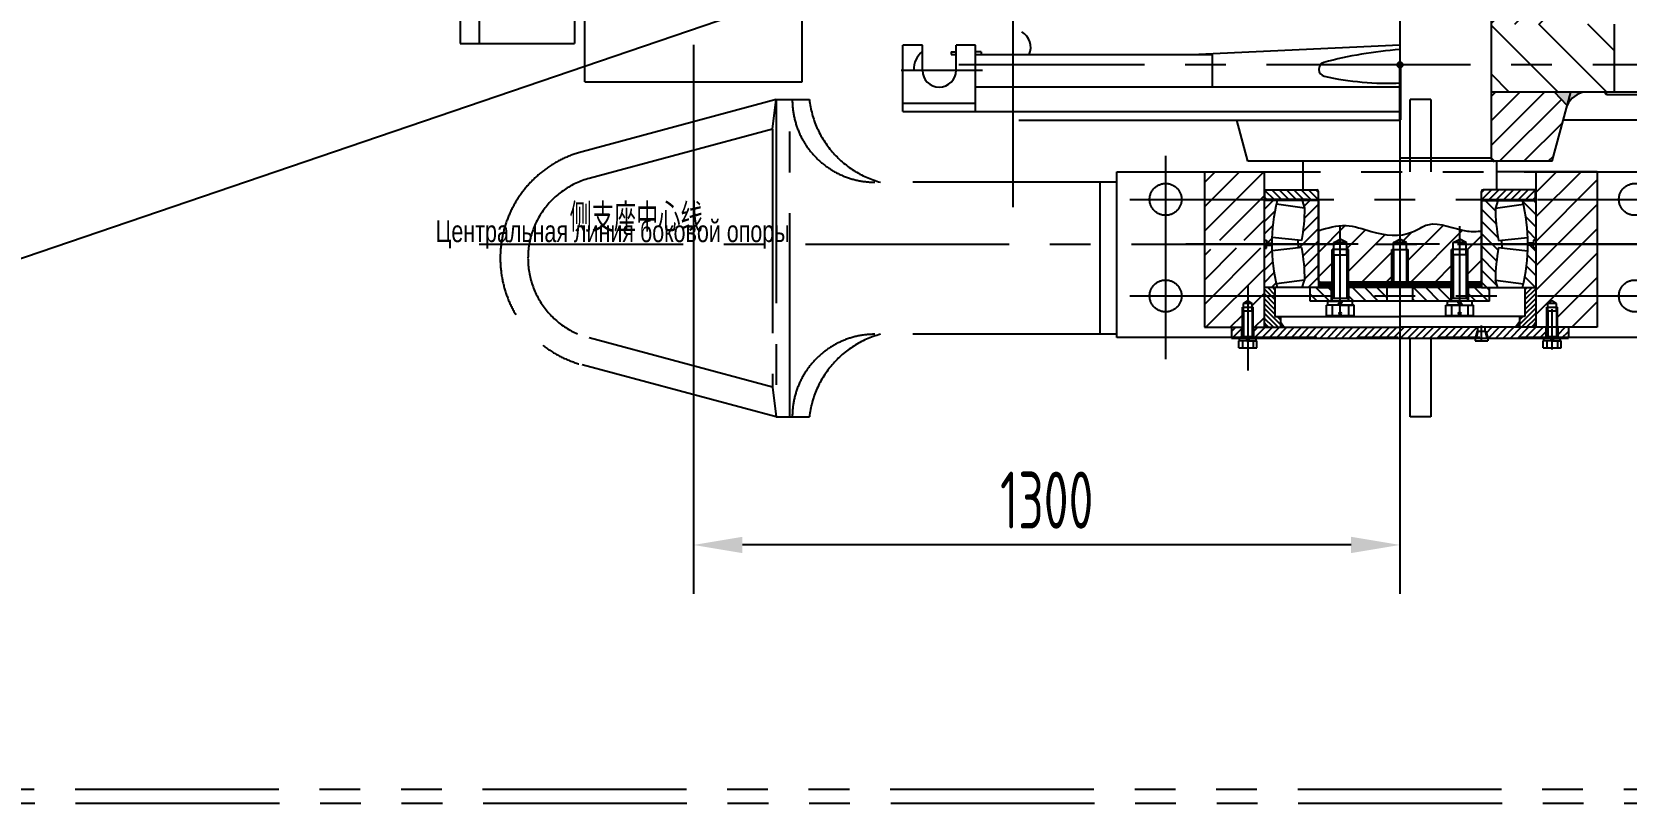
# Model space of a CAD drawing. Header units: millimetres. Extents: x 0 to 12600, y -343 to 8910.
# Drawn here: x 3796 to 6729, y 1566 to 2986 of the extents above; entities that cross this region are included whole.
import ezdxf

# ---------------------------------------------------------------- set-up
doc = ezdxf.new("R2010")
doc.units = ezdxf.units.MM
doc.header["$LTSCALE"] = 300
doc.linetypes.add('G', pattern=[2, 1.25, -0.25, 0.25, -0.25])
doc.linetypes.add('K', pattern=[2.5, 1.25, -0.25, 0.25, -0.25, 0.25, -0.25])
for name, color, linetype in [('01', 7, 'Continuous'), ('02', 1, 'Continuous'), ('05', 142, 'G'), ('07', 6, 'K'), ('08', 1, 'Continuous'), ('11', 3, 'Continuous')]:
    doc.layers.add(name, color=color, linetype=linetype)
doc.styles.get("Standard").update_dxf_attribs({"font": 'isocp', "width": 0.707, "bigfont": 'intecad.shx'})
doc.dimstyles.new('INTE', dxfattribs={"dimscale": 30, "dimtxt": 3.5, "dimasz": 3, "dimexe": 3, "dimexo": 0, "dimgap": 1, "dimtad": 1, "dimdec": 1, "dimdsep": 46, "dimtxsty": 'Standard', "dimcen": 0, "dimclrd": 1, "dimclre": 1, "dimclrt": 3, "dimaunit": 1, "dimadec": 0, "dimazin": 0, "dimtfac": 1, "dimtdec": 1, "dimtmove": 0, "dimatfit": 0, "dimfxl": 1, "dimarcsym": 0})

# ---------------------------------------------------------------- blocks, each defined once
blk = doc.blocks.new('rtret')
at = {"layer": '05', "color": 142, "linetype": 'G'}
for p, q in [((7301.504174130939, 891.411307042199), (7301.504174130939, -2469.524976196606)), ((5607.304174130939, -2182.909463270249), (8002.759060289442, -2182.909463270249))]:
    blk.add_line(p, q, dxfattribs=at)
at = {"layer": '07', "color": 6, "linetype": 'K'}
for p, q in [((6153.853404680114, -1916.709463270248), (5796.254597405739, -2012.642215945987)), ((6146.853404680114, -1971.390659631359), (6153.853404680114, -1916.709463270248)), ((6153.853404680114, -1916.709463270248), (6153.853404680114, -2500.709463270248)), ((6153.853404680114, -1916.709463270248), (6178.87718267641, -1916.709463270248)), ((6178.87718267641, -2500.709463270248), (6178.87718267641, -1916.709463270248)), ((6178.87718267641, -1916.709463270248), (6194.87718267641, -1916.709463270248)), ((6178.87718267641, -1916.709463270248), (6214.642635669399, -1916.709463270248)), ((6194.87718267641, -1916.709463270248), (6194.87718267641, -1916.709463270248)), ((7320.304174130939, -2049.55946327025), (7320.304174130939, -1916.709463270248)), ((7358.304174130939, -1916.709463270248), (7320.304174130939, -1916.709463270248)), ((7358.304174130939, -1916.709463270248), (7358.304174130939, -2049.55946327025)), ((6146.853404680114, -1971.390659631361), (5809.469076080582, -2061.900489904299)), ((6146.853404680114, -1971.390659631361), (6146.853404680114, -2446.028266909138)), ((6870.204174130939, -2020.120244940643), (6870.204174130939, -2394.535600211437)), ((6780.304174130938, -2049.55946327025), (7898.304174130939, -2049.55946327025)), ((6780.304174130939, -2354.709463270248), (6780.304174130938, -2049.55946327025)), ((6780.304174130939, -2068.709463270248), (6335.217699433124, -2068.709463270248)), ((6748.87923789466, -2068.709463270248), (6748.87923789466, -2348.709463270248)), ((6804.597244293458, -2100.35946327025), (7797.304174130939, -2100.35946327025)), ((6804.597244293458, -2278.159463270251), (7797.304174130939, -2278.159463270251)), ((6146.853404680114, -2446.028266909138), (5809.469076080582, -2355.518436636197)), ((6780.304174130939, -2348.709463270248), (6335.217699433124, -2348.709463270248)), ((7898.304174130939, -2354.709463270248), (6780.304174130939, -2354.709463270248)), ((7320.304174130939, -2500.709463270248), (7320.304174130939, -2354.709463270248)), ((7358.304174130939, -2354.709463270248), (7358.304174130939, -2500.709463270248)), ((6153.853404680114, -2500.709463270248), (5796.254597405739, -2404.776710594509)), ((6146.853404680114, -2446.028266909138), (6153.853404680114, -2500.709463270248)), ((6153.853404680114, -2500.709463270248), (6178.87718267641, -2500.709463270248)), ((6178.87718267641, -2500.709463270248), (6214.642635669399, -2500.709463270248)), ((7358.304174130939, -2500.709463270248), (7320.304174130939, -2500.709463270248)), ((11238.29515437998, -3186.700144017228), (4609.304174130943, -3186.700144017226)), ((3364.304174130939, -3211.70946327025), (12267.29515437997, -3211.709463270248))]:
    blk.add_line(p, q, dxfattribs=at)
for centre in [(6870.204174130939, -2100.35946327025), (7733.804174130939, -2100.35946327025), (6870.204174130939, -2278.159463270251), (7733.804174130939, -2278.159463270251)]:
    blk.add_circle(centre, 29.37, dxfattribs=at)
for centre, radius, start, end in [((6335.217699433124, -1916.709463270248), 152, 180, 270), ((6392.386563759221, -1896.08567882902), 178.9364257424329, 186.6184837099011, 254.735628591261), ((5848.853404680114, -2208.709463270248), 203, 105.0171065019746, 254.9828934980254), ((5848.853404680114, -2208.709463270248), 152, 105.0171065019746, 254.9828934980254), ((6335.217699433124, -2500.709463270248), 152, 90, 180), ((6392.386563759221, -2521.333247711476), 178.9364257424329, 105.264371408739, 173.3815162900989)]:
    blk.add_arc(centre, radius, start, end, dxfattribs=at)
at = {"layer": '11', "color": 3, "linetype": 'Continuous', "insert": (5773.346358031886, -2107.512748274134), "char_height": 52.5, "width": 319.765, "attachment_point": 1}
blk.add_mtext('侧支座中心线', dxfattribs=at)
blk = doc.blocks.new('e')
at = {"layer": '02', "linetype": 'Continuous'}
h = blk.add_hatch(dxfattribs=at)
h.set_pattern_fill('LINE', color=1, scale=5, angle=45, style=0)
h.set_pattern_definition([(45, (-10498.82352450566, 8951.033147149108), (-11.22532015133644, 11.22532015133644), [])])
h.paths.add_polyline_path([(-1.776467153978956, 235.3621935175688), (-1.776467153977137, 243.2172137675298), (-1.776467153977137, 245.5228163270149), (-7.327186176844407, 245.5228163270149), (-7.327186176844407, 250), (-80, 250), (-80, 225.6397510714396, -0.05923664184677865)])
h.paths.add_polyline_path([(80, 225.6397510714396), (80, 250), (7.327186176844407, 250), (7.327186176844407, 245.5228163270149), (1.776467153977137, 245.5228163270149), (1.776467153977137, 243.2172137675298), (1.776467153978956, 235.3621935175706, -0.05923664184677876)])
h.paths.add_polyline_path([(80, 150), (80, 179.9946427508912), (66.4130180791417, 175.6924823567006, -0.04522905929132374), (6.407244724619886, 181.3682807919231), (7.092103404456793, 187.5202371445339), (-1.818989403545856e-12, 187.5202371445339), (-1.818989403545856e-12, 150)])
h.paths.add_polyline_path([(-66.4130180791417, 175.6924823567006), (-80, 179.994642750893), (-80, 150), (0, 150), (0, 187.5202371445339), (-7.092103404454974, 187.5202371445339), (-6.407244724619886, 181.3682807919231, -0.04522905929132374)])
at = {"layer": '01'}
for p, q in [((-80, 150), (-80, 250)), ((-80, 250), (80, 250)), ((-6.407244724619886, 181.3682807919231), (-12.39295772323021, 235.1368117179791)), ((-7.327186176844407, 250), (-7.327186176844407, 245.5228163270149)), ((-7.327186176844407, 245.5228163270149), (-1.776467153977137, 245.5228163270149)), ((-1.776467153977137, 245.5228163270149), (-1.776467153977137, 243.2172137675298)), ((-1.776467153977137, 243.2172137675298), (-1.776467153978956, 235.3621935175706)), ((7.327186176844407, 245.5228163270149), (1.776467153977137, 245.5228163270149)), ((1.776467153977137, 245.5228163270149), (1.776467153977137, 243.2172137675298)), ((1.776467153977137, 243.2172137675298), (1.776467153978956, 235.3621935175706)), ((6.407244724619886, 181.3682807919231), (12.39295772323021, 235.1368117179791)), ((7.327186176844407, 250), (7.327186176844407, 245.5228163270149)), ((80, 150), (80, 250)), ((-66.4130180791417, 175.6924823567006), (-73.34216289031065, 227.210903922427)), ((66.4130180791417, 175.6924823567006), (73.34216289031065, 227.210903922427)), ((-80, 179.9946427508912), (-66.41301807914351, 175.6924823567006)), ((0, 187.5202371445339), (-7.092103404456793, 187.5202371445339)), ((0, 187.5202371445339), (7.092103404456793, 187.5202371445339)), ((80, 179.9946427508912), (66.41301807914351, 175.6924823567006)), ((-80, 150), (80, 150))]:
    blk.add_line(p, q, dxfattribs=at)
for centre, start, end in [((0, -98.47213296654081), 90, 103.8650833661171), ((0, -98.47213296654081), 76.13491663388292, 90), ((-67.71847456581418, 509.5289829943795), 270.2240520902249, 280.5827293034015), ((67.71847456581418, 509.5289829943795), 259.4172706965985, 269.7759479097751)]:
    blk.add_arc(centre, 333.8390530999168, start, end, dxfattribs=at)
blk = doc.blocks.new('*U48')
at = {"layer": '01'}
for p, q in [((-22.75000000048455, 7.50000000001874), (-22.75000000048455, -3.503246160812043e-46)), ((1.377682148053616e-15, 7.500000000018737), (-22.75000000048455, 7.50000000001874)), ((-22.75000000048455, -3.503246160812043e-46), (0, 0)), ((0, 0), (-4.330127018769794, 7.500000000018738)), ((1.377682148053616e-15, 7.500000000018737), (4.330127018769794, -5.302701060043437e-16)), ((1.377682148053616e-15, 7.500000000018737), (22.75000000048455, 7.500000000018724)), ((22.75000000048455, -5.571958910010656e-15), (0, 0)), ((22.75000000048455, 7.500000000018724), (22.75000000048455, -5.571958910010656e-15))]:
    blk.add_line(p, q, dxfattribs=at)
at = {"layer": '05'}
blk.add_line((1.762823114833114e-15, 9.596679016244934), (0, -2.095679016226192), dxfattribs=at)
blk = doc.blocks.new('*U49')
at = {"layer": '01'}
for p, q in [((-15.10000000019493, 4.999999999924095), (-15.10000000019493, -3.503246160812043e-46)), ((9.184547653528396e-16, 4.999999999924094), (-15.10000000019493, 4.999999999924095)), ((-15.10000000019493, -3.503246160812043e-46), (0, 0)), ((0, 0), (-2.886751345795493, 4.999999999924094)), ((9.184547653528396e-16, 4.999999999924094), (2.886751345795493, -3.535134039966458e-16)), ((9.184547653528396e-16, 4.999999999924094), (15.10000000019493, 4.999999999924085)), ((15.10000000019493, -3.698311188591433e-15), (0, 0)), ((15.10000000019493, 4.999999999924085), (15.10000000019493, -3.698311188591433e-15))]:
    blk.add_line(p, q, dxfattribs=at)
at = {"layer": '05'}
blk.add_line((1.303595732132337e-15, 7.09667901615029), (0, -2.095679016226192), dxfattribs=at)
blk = doc.blocks.new('wereree')
at = {"layer": '07', "color": 6, "linetype": 'K'}
for p, q in [((8064.72008303363, 19513.39614560092), (8064.72008303363, 19262.37444236968)), ((8274.72008303363, 19538.46242820723), (8274.72008303363, 19262.37444236968)), ((8099.72008303363, 19342.02981626219), (8099.72008303363, 19262.71906847717)), ((8064.72008303363, 19262.37444236968), (8274.72008303363, 19262.37444236968))]:
    blk.add_line(p, q, dxfattribs=at)
blk = doc.blocks.new('*D185')
at = {"layer": '08', "color": 1, "lineweight": -2}
for p, q in [((5013.238156852144, 2856.073417688836), (5013.238156852144, 1951.109728506082)), ((6313.238156852144, 2337.049323845084), (6313.238156852144, 1951.109728506082)), ((6223.238156852144, 2041.109728506082), (5103.238156852144, 2041.109728506082))]:
    blk.add_line(p, q, dxfattribs=at)
at = {"layer": '08', "color": 1}
for points in [[(5103.238156852144, 2056.109728506082), (5103.238156852144, 2026.109728506082), (5013.238156852144, 2041.109728506082)], [(6223.238156852144, 2056.109728506082), (6223.238156852144, 2026.109728506082), (6313.238156852144, 2041.109728506082)]]:
    blk.add_solid(points, dxfattribs=at)
at = {"layer": 'Defpoints', "color": 0}
for p in [(5013.238156852144, 2856.073417688836), (6313.238156852144, 2337.049323845084), (5013.238156852144, 2041.109728506082)]:
    blk.add_point(p, dxfattribs=at)
at = {"layer": '08', "color": 3, "insert": (5663.238156852144, 2123.609728506082), "char_height": 105, "attachment_point": 5}
blk.add_mtext('1300', dxfattribs=at)

msp = doc.modelspace()

# ---------------------------------------------------------------- hatches: boundary and pattern name
at = {"layer": '01'}
h = msp.add_hatch(color=256, dxfattribs=at)
h.paths.add_polyline_path([(6620.812395196287, 2850.200903368077), (6627.401678887151, 2874.792444887869), (6597.720249138019, 2874.792444887869)])
edge = h.paths.add_edge_path()
edge.add_line((6654.110846805956, 2874.79244488787), (6627.401678887155, 2874.792444887869))
edge.add_line((6627.401678887155, 2874.792444887869), (6620.812395196287, 2850.200903368081))
edge.add_ellipse((6660.420622884241, 2831.408781057257), major_axis=(-30.9996416231365, 30.99964162313576), ratio=0.9999999999999717, start_angle=-36.72485086119832, end_angle=19.61800044221718, ccw=False)
at = {"layer": '01', "linetype": 'Continuous'}
msp.add_hatch(color=7, dxfattribs=at).paths.add_polyline_path([(6689.00232584833, 2874.792444887884), (6693.238156852188, 2874.792444887881), (6693.238156852184, 2869.792444887885)])
at = {"layer": '01'}
for points in [[(6063.238156852137, 2441.742444887877), (6063.238156852137, 2451.110034231089), (6069.309258227236, 2441.742444887877)], [(6100.347893036505, 2441.742444887899), (6093.23815685214, 2451.742444887899), (6093.23815685214, 2441.742444887899)], [(6526.128420667773, 2441.742444887877), (6533.238156852137, 2451.742444887877), (6533.238156852137, 2441.742444887877)], [(6563.238156852137, 2441.742444887874), (6563.238156852137, 2451.110034231086), (6557.167055477038, 2441.742444887874)]]:
    msp.add_hatch(color=256, dxfattribs=at).paths.add_polyline_path(points)
at = {"layer": '02', "linetype": 'Continuous'}
h = msp.add_hatch(dxfattribs=at)
h.set_pattern_fill('LINE', color=1, scale=10, angle=135, style=0)
h.set_pattern_definition([(45.00000000000069, (2501.801488544841, 7732.953189595379), (-22.45064030267315, 22.45064030267261), [])])
h.paths.add_polyline_path([(6626.171379044904, 3024.383986407665), (6593.238156852177, 3147.292444887876), (6481.488156852181, 3147.292444887868), (6481.488156852182, 2999.792444887864), (6603.079232986635, 2999.792444887869)])
h.paths.add_polyline_path([(6481.488156852184, 2874.792444887864), (6481.488156852182, 2753.292444887864), (6487.488156852186, 2747.292444887868), (6593.238156852186, 2747.292444887873), (6620.812395196283, 2850.200903368077), (6597.720249138015, 2874.792444887869)])
h = msp.add_hatch(dxfattribs=at)
h.set_pattern_fill('LINE', color=1, scale=20, angle=45, style=0)
h.set_pattern_definition([(315.0000000000007, (4568.404461971671, 11825.3435561227), (44.90128060534523, 44.9012806053463), [])])
h.paths.add_polyline_path([(6481.488156852182, 2999.792444887864), (6481.488156852184, 2874.792444887864), (6708.238156852184, 2874.79244488787), (6708.238156852182, 2999.79244488787)])
edge = h.paths.add_edge_path()
edge.add_line((6808.238156852184, 2874.792444887872), (6863.418584257502, 2874.792444887872))
edge.add_line((6863.418584257502, 2874.792444887872), (6898.522152781961, 2971.238706751108))
edge.add_ellipse((6910.738156852176, 2966.792444887873), major_axis=(-9.192388155424867, 9.192388155424645), ratio=0.9999999999999183, start_angle=-45.00000000001842, end_angle=24.999999999992724, ccw=False)
edge.add_line((6910.73815685218, 2979.792444887873), (6910.73815685218, 2999.792444887873))
edge.add_line((6910.738156852179, 2999.792444887873), (6908.238156852182, 2999.792444887873))
edge.add_line((6908.238156852182, 2999.792444887873), (6808.238156852182, 2999.792444887871))
edge.add_line((6808.238156852182, 2999.792444887872), (6808.238156852184, 2874.792444887872))
h = msp.add_hatch(dxfattribs=at)
h.set_pattern_fill('LINE', color=1, scale=10, angle=45, style=0)
h.set_pattern_definition([(225, (10124.67482515941, 7732.953189595424), (-22.45064030267288, 22.45064030267288), [])])
h.paths.add_polyline_path([(6603.238156852268, 2441.742444887877), (6603.238156852268, 2471.742444888871), (6603.238156852137, 2478.742444887877), (6601.238156852242, 2478.742444887877), (6601.238156852246, 2485.742444887877), (6593.238156852137, 2491.396695543426), (6585.238156852028, 2485.742444887877), (6585.238156852031, 2478.742444887877), (6583.238156852137, 2478.742444887877), (6583.238156852137, 2471.742444888871), (6583.238156852057, 2441.742444887877), (6563.238156852137, 2441.742444887877), (6563.238156852137, 2594.892444887875), (6650.238362532963, 2594.892444887875), (6650.238362532963, 2441.742444887877)])
h.paths.add_polyline_path([(6563.238156852137, 2594.892444887875), (6563.238156852137, 2728.042444887873), (6650.238362532967, 2728.042444887873), (6650.238362532967, 2594.892444887875)])
h.paths.add_polyline_path([(5969.538800173656, 2601.892444887879), (5969.538800173653, 2603.656196995897), (5953.238156852137, 2605.732048966031), (5953.238156852137, 2728.042444887877), (6063.238156852137, 2728.042444887877), (6063.238156852137, 2601.892444887879)])
h.paths.add_polyline_path([(5953.238156852137, 2441.742444887881), (5953.238156852137, 2584.052840809727), (5969.538800173656, 2586.128692779861), (5969.538800173656, 2587.892444887879), (6063.238156852137, 2587.892444887879), (6063.238156852137, 2441.742444887877), (6043.238156852268, 2441.742444887877), (6043.238156852268, 2471.742444888874), (6043.238156852137, 2478.742444887881), (6041.238156852246, 2478.742444887881), (6041.238156852242, 2485.742444887881), (6033.238156852137, 2491.39669554343), (6025.238156852031, 2485.742444887881), (6025.238156852031, 2478.742444887881), (6023.238156852137, 2478.742444887881), (6023.238156852137, 2471.742444888874), (6023.238156852057, 2441.742444887877)])
h.paths.add_polyline_path([(6650.238362532967, 2499.442444887874), (6650.238362532967, 2594.692444887874), (6676.238362532967, 2594.692444887874), (6676.238362532967, 2499.442444887874)])
h.paths.add_polyline_path([(6650.238362532967, 2441.742444887877), (6650.238362532967, 2499.442444887874), (6676.238362532967, 2499.442444887874), (6676.238362532967, 2441.742444887877)])
h.paths.add_polyline_path([(6650.238362532967, 2594.892444887875), (6650.238362532963, 2677.242444887874), (6676.238362532967, 2677.242444887874), (6676.238362532967, 2594.892444887875)])
h.paths.add_polyline_path([(6650.238362532967, 2677.242444887874), (6650.238362532963, 2728.042444887873), (6676.238362532967, 2728.042444887873), (6676.238362532967, 2677.242444887874)])
h = msp.add_hatch(dxfattribs=at)
h.set_pattern_fill('LINE', color=1, scale=3, angle=135, style=0)
h.set_pattern_definition([(135, (10124.67482515941, 7079.958722459367), (6.735192090801865, 6.735192090801863), [])])
h.paths.add_polyline_path([(6064.238156852137, 2676.892444887879), (6064.23815685214, 2694.892444887879), (6160.238156852137, 2694.892444887875), (6163.238156852137, 2691.892444887875), (6163.238156852137, 2674.892444887875), (6143.238156852133, 2674.892444887875), (6143.238156852137, 2676.892444887875)])
h = msp.add_hatch(dxfattribs=at)
h.set_pattern_fill('LINE', color=1, scale=3, angle=135, style=0)
h.set_pattern_definition([(45.00000000000173, (2501.801488544733, 7079.958722459254), (-6.735192090802067, 6.735192090801661), [])])
h.paths.add_polyline_path([(6562.238156852137, 2676.892444887882), (6562.238156852137, 2694.892444887882), (6466.238156852137, 2694.892444887882), (6463.238156852137, 2691.892444887879), (6463.238156852137, 2674.892444887882), (6483.238156852137, 2674.892444887882), (6483.238156852137, 2676.892444887882)])
at = {"layer": '02'}
h = msp.add_hatch(dxfattribs=at)
h.set_pattern_fill('LINE', color=256, scale=10, angle=45, style=0)
h.set_pattern_definition([(225, (10124.67482515941, 7079.958722459367), (-22.45064030267288, 22.45064030267288), [])])
h.paths.add_polyline_path([(6328.238156852457, 2524.892444887875), (6328.238156852457, 2584.892444907196), (6325.238156852395, 2584.892444907196), (6325.238156852395, 2594.892444887875), (6411.238156851875, 2594.892444887875), (6411.238156851875, 2584.892444907196), (6408.238156851802, 2584.892444907196), (6408.238156851813, 2574.892444907196), (6408.238156851817, 2524.892444887875)])
h.paths.add_polyline_path([(6218.238156852457, 2524.892444887875), (6218.238156852457, 2574.892444907193), (6218.238156852472, 2584.892444907196), (6215.238156852399, 2584.892444907196), (6215.238156852399, 2594.892444887875), (6301.238156851875, 2594.892444887875), (6301.238156851875, 2584.892444907196), (6298.238156851813, 2584.892444907196), (6298.238156851817, 2524.892444887875)])
h.paths.add_polyline_path([(6163.238156852137, 2594.892444887875), (6191.238156851875, 2594.892444887875), (6191.238156851879, 2584.892444907196), (6188.238156851802, 2584.892444907196), (6188.238156851813, 2574.892444907196), (6188.238156851813, 2524.892444887875), (6166.238156852137, 2524.892444887875), (6163.238156852137, 2527.892444887875)])
edge = h.paths.add_edge_path()
edge.add_spline(control_points=[(6163.238156852137, 2619.634037554431), (6180.249797508047, 2624.7600327293), (6213.018601045681, 2634.634020325073), (6260.995801441065, 2616.201394230931), (6295.937166186129, 2609.874861029959), (6313.238156852137, 2611.573034364454)], knot_values=[0, 0, 0, 0, 51.56243422644254, 99.32253515484928, 151.3703601573657, 151.3703601573657, 151.3703601573657, 151.3703601573657], degree=3, periodic=0)
edge.add_line((6313.238156852137, 2611.573034364454), (6313.238156852137, 2604.253497560199))
edge.add_line((6313.238156852137, 2604.253497560199), (6301.238156851875, 2597.892444907196))
edge.add_line((6301.238156851875, 2597.892444907196), (6301.238156851875, 2594.892444887875))
edge.add_line((6301.238156851875, 2594.892444887875), (6215.238156852395, 2594.892444887875))
edge.add_line((6215.238156852399, 2594.892444887875), (6215.238156852399, 2597.892444907196))
edge.add_line((6215.238156852399, 2597.892444907196), (6203.23815685214, 2604.253497560199))
edge.add_line((6203.238156852137, 2604.253497560199), (6191.238156851875, 2597.892444907196))
edge.add_line((6191.238156851875, 2597.892444907196), (6191.238156851875, 2594.892444887875))
edge.add_line((6191.238156851875, 2594.892444887875), (6163.238156852137, 2594.892444887875))
edge.add_line((6163.238156852137, 2594.892444887875), (6163.238156852137, 2619.634037554431))
edge = h.paths.add_edge_path()
edge.add_line((6325.238156852395, 2594.892444887875), (6325.238156852395, 2597.892444907196))
edge.add_line((6325.238156852395, 2597.892444907196), (6313.238156852137, 2604.253497560199))
edge.add_line((6313.238156852137, 2604.253497560199), (6313.238156852137, 2611.573034364457))
edge.add_spline(control_points=[(6313.238156852137, 2611.573034364454), (6321.071464804138, 2612.341910259587), (6338.889168776163, 2616.521660096943), (6372.1024354215, 2640.508829733957), (6402.983325521854, 2626.776570993985), (6423.238156852137, 2621.620650151926)], knot_values=[151.3703601573657, 151.3703601573657, 151.3703601573657, 151.3703601573657, 174.9358685925431, 206.2953741073947, 266.2794495647934, 266.2794495647934, 266.2794495647934, 266.2794495647934], degree=3, periodic=0)
edge.add_line((6423.238156852137, 2621.620650151926), (6423.238156852137, 2604.253497560203))
edge.add_line((6423.238156852137, 2604.253497560199), (6411.238156851875, 2597.892444907196))
edge.add_line((6411.238156851875, 2597.892444907196), (6411.238156851875, 2594.892444887875))
edge.add_line((6411.238156851875, 2594.892444887875), (6325.238156852395, 2594.892444887875))
h.paths.add_polyline_path([(6438.238156852461, 2574.892444907196), (6438.238156852468, 2584.892444907196), (6435.238156852399, 2584.892444907196), (6435.238156852399, 2594.892444887875), (6463.238156852137, 2594.892444887875), (6463.238156852137, 2527.892444887875), (6460.238156852137, 2524.892444887875), (6438.238156852457, 2524.892444887875)])
edge = h.paths.add_edge_path()
edge.add_spline(control_points=[(6423.238156852137, 2621.620650151926), (6428.036514782495, 2620.399215460253), (6441.487236858665, 2617.582044851908), (6454.722835830226, 2618.351136772599), (6463.238156852137, 2618.845943589738)], knot_values=[266.2794495647934, 266.2794495647934, 266.2794495647934, 266.2794495647934, 280.489642652686, 306.124649153878, 306.124649153878, 306.124649153878, 306.124649153878], degree=3, periodic=0)
edge.add_line((6463.238156852137, 2618.845943589738), (6463.238156852137, 2594.892444887875))
edge.add_line((6463.238156852137, 2594.892444887875), (6435.238156852399, 2594.892444887875))
edge.add_line((6435.238156852395, 2594.892444887875), (6435.238156852395, 2597.892444907196))
edge.add_line((6435.238156852399, 2597.892444907196), (6423.23815685214, 2604.253497560196))
edge.add_line((6423.238156852137, 2604.253497560199), (6423.238156852137, 2621.620650151926))
h.paths.add_polyline_path([(6408.238156851802, 2584.892444907196), (6411.238156851875, 2584.892444907196), (6411.238156851875, 2574.892444907193), (6408.238156851813, 2574.892444907193)], flags=16)
h.paths.add_polyline_path([(6438.238156852461, 2574.892444907196), (6435.238156852395, 2574.892444907196), (6435.238156852395, 2584.892444907196), (6438.238156852472, 2584.892444907196)])
h.paths.add_polyline_path([(6298.238156851817, 2584.892444907196), (6301.238156851879, 2584.892444907196), (6301.238156851879, 2524.892444887875), (6298.238156851817, 2524.892444887875)])
h.paths.add_polyline_path([(6325.238156852395, 2584.892444907196), (6328.238156852457, 2584.892444907196), (6328.238156852457, 2524.892444887875), (6325.238156852395, 2524.892444887875)], flags=16)
h.paths.add_polyline_path([(6215.238156852399, 2584.892444907196), (6218.238156852472, 2584.892444907196), (6218.238156852461, 2574.892444907193), (6215.238156852395, 2574.892444907193)])
at = {"layer": '02', "linetype": 'Continuous'}
h = msp.add_hatch(dxfattribs=at)
h.set_pattern_fill('LINE', color=1, scale=2, angle=45, style=0)
h.set_pattern_definition([(314.9999999999956, (2501.801488545228, 7079.958722459665), (4.490128060534924, 4.490128060534229), [])])
h.paths.add_polyline_path([(6083.238156852144, 2514.892444887897), (6063.238156852148, 2514.892444887897), (6063.238156852144, 2451.110034231107), (6069.309258227236, 2441.742444887899), (6093.23815685214, 2441.742444887899), (6093.23815685214, 2461.742444887899), (6083.23815685214, 2461.742444887899)])
h = msp.add_hatch(dxfattribs=at)
h.set_pattern_fill('LINE', color=1, scale=5, angle=135, style=0)
h.set_pattern_definition([(135, (10124.67482515941, 7079.958722459367), (11.22532015133644, 11.22532015133644), [])])
h.paths.add_polyline_path([(6289.691151468024, 2514.892444887875), (6289.691151468024, 2489.892444887875), (6219.238156852453, 2489.892444887875), (6219.238156852457, 2514.892444887875)])
h.paths.add_polyline_path([(6187.238156851813, 2514.892444887875), (6187.238156851817, 2489.892444887875), (6148.238156852137, 2489.892444887875), (6148.238156852137, 2514.892444887875), (6163.238156852137, 2514.892444887875)])
h.paths.add_polyline_path([(6336.78516223625, 2489.892444887875), (6336.78516223625, 2514.892444887875), (6407.238156851817, 2514.892444887875), (6407.238156851817, 2489.892444887875)])
h.paths.add_polyline_path([(6439.238156852461, 2489.892444887875), (6439.238156852461, 2514.892444887875), (6463.238156852137, 2514.892444887875), (6478.238156852137, 2514.892444887875), (6478.238156852137, 2489.892444887875)])
h.paths.add_polyline_path([(6159.605678219657, 2498.753629680094), (6159.605678219657, 2479.789880785313), (6134.990293604274, 2479.789880785316), (6134.990293604274, 2498.753629680097)], flags=9)
h = msp.add_hatch(dxfattribs=at)
h.set_pattern_fill('LINE', color=1, scale=2, angle=45, style=0)
h.set_pattern_definition([(225, (10124.67482515941, 7079.958722459367), (-4.490128060534576, 4.490128060534577), [])])
h.paths.add_polyline_path([(6543.238156852137, 2514.892444887875), (6563.238156852137, 2514.892444887875), (6563.238156852137, 2451.110034231093), (6557.167055477045, 2441.742444887877), (6533.23815685214, 2441.742444887877), (6533.238156852137, 2461.742444887881), (6543.238156852133, 2461.742444887877)])
h = msp.add_hatch(dxfattribs=at)
h.set_pattern_fill('LINE', color=1, scale=3, angle=45, style=0)
h.set_pattern_definition([(225, (-4110.496488124795, 11825.34355612272), (-6.735192090801863, 6.735192090801865), [])])
h.paths.add_polyline_path([(6474.86039300249, 2421.742444887877), (6471.303256977756, 2434.742444887877), (6470.238156852144, 2434.742444887877), (6470.238156852144, 2441.742444887877), (6582.238156852006, 2441.742444887877), (6582.238156852006, 2421.742444887877)])
h.paths.add_polyline_path([(6313.238156852133, 2421.742444887877), (6313.238156852133, 2441.742444887877), (6456.238156852144, 2441.742444887877), (6456.23815685214, 2434.742444887881), (6455.173056726525, 2434.742444887877), (6451.615920701794, 2421.742444887877)])
h.paths.add_polyline_path([(6623.238156852137, 2421.742444887877), (6604.238156852268, 2421.742444887877), (6604.238156852268, 2441.742444887881), (6623.238156852137, 2441.742444887877)])
h.paths.add_polyline_path([(6313.238156852137, 2441.742444887877), (6313.238156852137, 2421.742444887877), (6044.238156852268, 2421.742444887881), (6044.238156852268, 2441.742444887877)])
h.paths.add_polyline_path([(6022.238156852006, 2421.742444887881), (6018.138156851942, 2421.742444887881), (6003.238156852137, 2421.742444887877), (6003.238156852137, 2441.742444887877), (6022.238156852006, 2441.742444887877)])

# ---------------------------------------------------------------- linework, layer by layer
at = {"layer": '01'}
for p, q in [((4813.238156852145, 2893.892444914763), (4813.238156852145, 4733.89244486099)), ((5213.238156852145, 2893.892444914763), (5213.238156852145, 4733.89244486099)), ((5434.370615743739, 2960.792444887866), (5398.370615743761, 2960.792444887866)), ((5434.370615743761, 2914.792444887866), (5434.370615743739, 2960.79244488787)), ((5487.370615743761, 2948.792444887867), (5487.370615743761, 2943.792444887867)), ((5487.370615743761, 2943.792444887867), (5496.370615743779, 2943.792444887852)), ((5532.370615743761, 2960.792444887867), (5496.370615743786, 2960.792444887867)), ((5496.370615743761, 2914.792444887867), (5496.370615743786, 2960.792444887867)), ((5542.370615743761, 2948.792444887868), (5532.370615743761, 2948.792444887867)), ((5542.370615743761, 2948.792444887868), (5542.370615743761, 2943.792444887868)), ((5929.305791663488, 2943.792444887872), (6313.238156852176, 2961.725812385874)), ((5967.771355209481, 2943.792444887891), (5967.771355209482, 2883.792444887869)), ((6312.488156852176, 2924.892444887875), (6312.488156852178, 2823.892444887875)), ((6313.988156852176, 2924.892444887875), (6312.488156852176, 2924.892444887875)), ((6313.988156852176, 2924.892444887875), (6313.988156852178, 2823.892444887875)), ((4813.238156852145, 2893.892444914761), (5213.238156852145, 2893.892444914762)), ((5532.370615743762, 2853.792444887868), (5398.370615743762, 2853.792444887866)), ((6313.988156852178, 2823.892444887875), (6312.488156852178, 2823.892444887875)), ((6481.488156852193, 2753.292444887864), (6313.238156852193, 2753.292444887862)), ((5953.238156852137, 2728.042444887877), (6134.988156852126, 2728.042444887877)), ((6676.238362532967, 2728.042444887873), (6491.488156852144, 2728.042444887873)), ((6563.238156852137, 2728.042444887873), (6563.238156852137, 2441.742444887874)), ((6676.238362532967, 2728.042444887873), (6676.238362532967, 2441.742444887877)), ((6064.238156852137, 2694.892444887879), (6160.238156852137, 2694.892444887875)), ((6143.238156852137, 2676.892444887875), (6064.238156852137, 2676.892444887879)), ((6562.238156852137, 2694.892444887882), (6466.238156852137, 2694.892444887882)), ((6483.238156852137, 2676.892444887882), (6562.238156852137, 2676.892444887882)), ((6218.238156852472, 2584.892444907196), (6188.238156851802, 2584.892444907196)), ((6215.238156852399, 2574.892444907196), (6215.238156852399, 2597.892444907196)), ((6298.238156851802, 2584.892444907196), (6328.238156852468, 2584.892444907196)), ((6438.238156852472, 2584.892444907196), (6408.238156851802, 2584.892444907196)), ((6435.238156852399, 2574.892444907196), (6435.238156852399, 2597.892444907196)), ((6188.238156851817, 2489.892444887872), (6188.238156851813, 2574.892444907196)), ((6188.238156851813, 2574.892444907196), (6218.238156852457, 2574.892444907193)), ((6218.238156852457, 2489.892444887875), (6218.238156852457, 2574.892444907193)), ((6408.238156851817, 2489.892444887875), (6408.238156851817, 2574.892444907193)), ((6438.238156852461, 2574.892444907196), (6408.238156851817, 2574.892444907193)), ((6438.238156852457, 2489.892444887872), (6438.238156852461, 2574.892444907196)), ((6163.238156852137, 2527.892444887875), (6166.238156852137, 2524.892444887875)), ((6166.238156852137, 2524.892444887875), (6166.238156852137, 2514.892444887875)), ((6166.238156852137, 2524.892444887875), (6188.238156851817, 2524.892444887875)), ((6166.238156852137, 2523.892444887875), (6187.238156851813, 2523.892444887875)), ((6187.238156851817, 2489.892444887872), (6187.238156851813, 2524.892444887875)), ((6408.23815685182, 2524.892444887875), (6218.238156852457, 2524.892444887875)), ((6219.238156852457, 2489.892444887875), (6219.238156852457, 2524.892444887875)), ((6407.238156851817, 2523.892444887875), (6219.238156852457, 2523.892444887875)), ((6289.691151468024, 2489.892444887875), (6289.691151468024, 2524.892444887875)), ((6336.78516223625, 2489.892444887875), (6336.78516223625, 2524.892444887875)), ((6407.238156851817, 2489.892444887875), (6407.238156851817, 2524.892444887875)), ((6460.238156852137, 2524.892444887875), (6438.238156852457, 2524.892444887875)), ((6439.238156852457, 2489.892444887872), (6439.238156852461, 2524.892444887875)), ((6460.238156852137, 2523.892444887875), (6439.238156852461, 2523.892444887875)), ((6463.238156852137, 2527.892444887875), (6460.238156852137, 2524.892444887875)), ((6460.238156852137, 2524.892444887875), (6460.238156852137, 2514.892444887875)), ((6148.238156852137, 2489.892444887875), (6148.238156852137, 2514.892444887875)), ((6163.238156852137, 2514.892444887875), (6187.238156851813, 2514.892444887875)), ((6166.238156852137, 2522.892444887875), (6187.238156851813, 2522.892444887875)), ((6166.238156852137, 2521.892444887875), (6187.238156851813, 2521.892444887875)), ((6166.238156852137, 2519.892444887875), (6187.238156851813, 2519.892444887875)), ((6166.238156852137, 2517.892444887875), (6187.238156851817, 2517.892444887875)), ((6166.238156852137, 2515.892444887875), (6187.238156851817, 2515.892444887875)), ((6188.238156851817, 2495.392444887988), (6218.238156852457, 2495.392444887988)), ((6407.238156851817, 2522.892444887875), (6219.238156852457, 2522.892444887875)), ((6407.238156851817, 2521.892444887875), (6219.238156852457, 2521.892444887875)), ((6407.238156851817, 2519.892444887875), (6219.238156852457, 2519.892444887875)), ((6407.238156851817, 2517.892444887875), (6219.238156852457, 2517.892444887875)), ((6407.238156851817, 2515.892444887875), (6219.238156852457, 2515.892444887875)), ((6407.238156851817, 2514.892444887875), (6219.238156852457, 2514.892444887875)), ((6408.238156851817, 2495.392444887988), (6438.238156852457, 2495.392444887988)), ((6460.238156852137, 2522.892444887875), (6439.238156852461, 2522.892444887875)), ((6460.238156852137, 2521.892444887875), (6439.238156852461, 2521.892444887875)), ((6460.238156852137, 2519.892444887875), (6439.238156852461, 2519.892444887875)), ((6460.238156852137, 2517.892444887875), (6439.238156852457, 2517.892444887875)), ((6460.238156852137, 2515.892444887875), (6439.238156852457, 2515.892444887875)), ((6463.238156852137, 2514.892444887875), (6439.238156852461, 2514.892444887875)), ((6478.238156852137, 2489.892444887875), (6478.238156852137, 2514.892444887875)), ((6023.238156852137, 2478.742444887881), (6043.238156852137, 2478.742444887881)), ((6043.238156852268, 2471.742444888874), (6023.238156852006, 2471.742444888874)), ((6023.238156852006, 2421.742444887881), (6023.238156852006, 2471.742444888874)), ((6025.238156852028, 2485.742444887881), (6033.238156852137, 2491.39669554343)), ((6041.238156852246, 2485.742444887881), (6025.238156852028, 2485.742444887881)), ((6025.238156852028, 2471.742444887881), (6025.238156852028, 2485.742444887881)), ((6041.238156852246, 2485.742444887881), (6033.238156852137, 2491.39669554343)), ((6041.238156852246, 2471.742444887881), (6041.238156852246, 2485.742444887881)), ((6043.238156852268, 2421.742444887881), (6043.238156852268, 2471.742444888874)), ((6478.238156852137, 2489.892444887875), (6148.238156852137, 2489.892444887875)), ((6228.663156852624, 2482.392444887853), (6177.813156851646, 2482.392444887853)), ((6177.813156851646, 2463.692444887358), (6177.813156851646, 2482.392444887857)), ((6188.238156851817, 2482.392444887853), (6188.238156851817, 2463.692444887361)), ((6228.663156852624, 2489.892444887875), (6203.238156852137, 2489.892444887875)), ((6218.238156852457, 2482.392444887853), (6218.238156852457, 2463.692444887361)), ((6228.663156852624, 2463.692444887361), (6228.663156852624, 2482.392444887853)), ((6397.81315685165, 2482.392444887853), (6448.663156852627, 2482.392444887853)), ((6397.81315685165, 2463.692444887361), (6397.81315685165, 2482.392444887853)), ((6408.238156851817, 2482.392444887853), (6408.238156851817, 2463.692444887361)), ((6438.663156852627, 2463.692444887358), (6438.663156852627, 2482.392444887857)), ((6448.663156852627, 2463.692444887358), (6448.663156852627, 2482.392444887857)), ((6583.238156852137, 2478.742444887877), (6603.238156852137, 2478.742444887877)), ((6603.238156852268, 2471.742444888871), (6583.238156852006, 2471.742444888871)), ((6583.238156852006, 2421.742444887877), (6583.238156852006, 2471.742444888871)), ((6585.238156852028, 2485.742444887877), (6593.238156852137, 2491.396695543426)), ((6601.238156852246, 2485.742444887877), (6585.238156852028, 2485.742444887877)), ((6585.238156852028, 2471.742444887877), (6585.238156852028, 2485.742444887877)), ((6601.238156852246, 2485.742444887877), (6593.238156852137, 2491.396695543426)), ((6601.238156852246, 2471.742444887877), (6601.238156852246, 2485.742444887877)), ((6603.238156852268, 2421.742444887877), (6603.238156852268, 2471.742444888871)), ((5953.238156852137, 2441.742444887881), (6023.238156852006, 2441.742444887877)), ((6022.238156852006, 2421.742444887881), (6022.238156852006, 2441.742444887881)), ((6043.238156852268, 2441.742444887877), (6313.238156852137, 2441.742444887877)), ((6044.238156852268, 2421.742444887877), (6044.238156852268, 2441.742444887877)), ((6063.238156852137, 2451.110034231089), (6069.309258227236, 2441.742444887877)), ((6083.23815685214, 2461.742444887899), (6313.238156852137, 2461.742444887881)), ((6093.23815685214, 2451.742444887899), (6100.347893036505, 2441.742444887899)), ((6177.813156851646, 2463.692444887358), (6228.663156852624, 2463.692444887361)), ((6543.238156852137, 2461.742444887877), (6313.238156852137, 2461.742444887881)), ((6676.238362532967, 2441.742444887877), (6313.238156852137, 2441.742444887877)), ((6397.81315685165, 2463.692444887361), (6448.663156852627, 2463.692444887358)), ((6533.238156852137, 2451.742444887877), (6526.128420667773, 2441.742444887877)), ((6563.238156852137, 2451.110034231086), (6557.167055477038, 2441.742444887874)), ((6582.238156852006, 2421.742444887874), (6582.238156852006, 2441.742444887874)), ((6604.238156852268, 2421.742444887877), (6604.238156852268, 2441.742444887877)), ((6003.238156852137, 2421.742444887881), (6623.238156852137, 2421.742444887877)), ((6049.713156852288, 2416.742444887961), (6016.763156851986, 2416.742444887961)), ((6016.763156851986, 2404.242444887699), (6016.763156851986, 2416.742444887961)), ((6043.238156852268, 2424.242444887961), (6023.238156852006, 2424.242444887965)), ((6023.238156852006, 2416.742444887961), (6023.238156852006, 2404.242444887699)), ((6043.238156852268, 2416.742444887961), (6043.238156852268, 2404.242444887699)), ((6049.713156852288, 2404.242444887699), (6049.713156852288, 2416.742444887961)), ((6609.713156852288, 2416.742444887957), (6576.763156851986, 2416.742444887957)), ((6576.763156851986, 2404.242444887695), (6576.763156851986, 2416.742444887957)), ((6603.238156852268, 2424.242444887961), (6583.238156852006, 2424.242444887957)), ((6583.238156852006, 2416.742444887957), (6583.238156852006, 2404.242444887695)), ((6603.238156852268, 2416.742444887957), (6603.238156852268, 2404.242444887695)), ((6609.713156852288, 2404.242444887695), (6609.713156852288, 2416.742444887957)), ((6016.763156851986, 2404.242444887699), (6049.713156852288, 2404.242444887699)), ((6576.763156851986, 2404.242444887695), (6609.713156852288, 2404.242444887695))]:
    msp.add_line(p, q, dxfattribs=at)
at = {"layer": '01', "color": 7, "linetype": 'Continuous'}
for p, q in [((6481.488156852193, 2752.292444887864), (6481.488156852188, 3167.292444887864)), ((6708.238156852184, 2874.79244488787), (6708.238156852182, 2999.79244488787)), ((5398.370615743736, 2838.792444887862), (5398.370615743761, 2960.792444887869)), ((5487.370615743761, 2948.792444887867), (5496.370615743779, 2948.792444887867)), ((5532.37061574374, 2838.79244488786), (5532.370615743761, 2960.792444887867)), ((5532.370615743761, 2943.792444887867), (5967.771355209481, 2943.792444887873)), ((6313.238156852162, 2883.792444887873), (5532.370615743762, 2883.792444887864)), ((6910.738156852181, 2874.792444887873), (6481.488156852184, 2874.792444887864)), ((6593.238156852186, 2747.292444887873), (6627.401678887148, 2874.792444887869)), ((6620.812395196287, 2850.200903368077), (6597.720249138015, 2874.792444887869)), ((6693.238156852184, 2869.792444887885), (6689.00232584833, 2874.792444887884)), ((6693.238156852184, 2869.792444887885), (6693.238156852188, 2874.792444887885)), ((6823.238156852191, 2869.792444887871), (6693.238156852184, 2869.792444887885)), ((5398.370615743736, 2838.792444887862), (6313.238156852162, 2838.792444887866)), ((5611.738156852178, 2823.292444887864), (6313.238156852178, 2823.292444887862)), ((6033.238156852179, 2747.292444887862), (6012.874018227412, 2823.292444887862)), ((7014.738156852185, 2823.292444887885), (6613.602295476947, 2823.292444887873)), ((6593.238156852186, 2747.292444887873), (6033.238156852179, 2747.292444887862)), ((6134.988156852164, 2694.892444887873), (6134.988156852168, 2747.29244488786)), ((6481.488156852193, 2753.292444887864), (6487.488156852193, 2747.292444887868)), ((6491.488156852193, 2694.892444887881), (6491.48815685219, 2747.292444887868)), ((5953.238156852137, 2728.042444887877), (5953.238156852137, 2441.742444887881)), ((6063.238156852137, 2728.042444887873), (6063.238156852137, 2441.742444887881)), ((6064.238156852137, 2694.892444887879), (6064.238156852137, 2676.892444887879)), ((6143.238156852137, 2674.892444887875), (6143.238156852137, 2676.892444887875)), ((6163.238156852137, 2691.892444887875), (6160.238156852137, 2694.892444887875)), ((6163.238156852137, 2527.892444887875), (6163.238156852137, 2691.892444887875)), ((6463.238156852137, 2691.892444887875), (6466.238156852137, 2694.892444887875)), ((6463.238156852137, 2527.892444887875), (6463.238156852137, 2691.892444887875)), ((6483.238156852137, 2674.892444887882), (6483.238156852137, 2676.892444887882)), ((6562.238156852137, 2694.892444887882), (6562.238156852137, 2676.892444887882)), ((6191.238156851875, 2597.892444907196), (6203.238156852137, 2604.253497560199)), ((6215.238156852399, 2597.892444907196), (6191.238156851875, 2597.892444907196)), ((6191.238156851875, 2574.892444907196), (6191.238156851875, 2597.892444907196)), ((6215.238156852399, 2597.892444907196), (6203.238156852137, 2604.253497560199)), ((6301.238156851875, 2597.892444907196), (6313.238156852137, 2604.253497560199)), ((6325.238156852395, 2597.892444907196), (6301.238156851875, 2597.892444907196)), ((6301.238156851875, 2584.892444907196), (6301.238156851875, 2597.892444907196)), ((6301.238156851879, 2584.892444907193), (6301.238156851879, 2524.892444887875)), ((6325.238156852395, 2597.892444907196), (6313.238156852137, 2604.253497560199)), ((6325.238156852395, 2584.892444907196), (6325.238156852395, 2597.892444907196)), ((6325.238156852395, 2584.892444907193), (6325.238156852395, 2524.892444887875)), ((6411.238156851875, 2597.892444907196), (6423.238156852137, 2604.253497560199)), ((6435.238156852399, 2597.892444907196), (6411.238156851875, 2597.892444907196)), ((6411.238156851875, 2574.892444907196), (6411.238156851875, 2597.892444907196)), ((6435.238156852399, 2597.892444907196), (6423.238156852137, 2604.253497560199)), ((6083.238156852144, 2514.892444887897), (6083.23815685214, 2461.742444887899)), ((6543.238156852137, 2514.892444887875), (6543.238156852137, 2461.742444887877)), ((6003.238156852137, 2441.742444887881), (6003.238156852137, 2421.742444887881)), ((6093.23815685214, 2461.742444887899), (6093.23815685214, 2441.742444887899)), ((6456.23815685214, 2434.742444887877), (6456.238156852144, 2441.742444887874)), ((6470.23815685214, 2434.742444887877), (6470.238156852144, 2441.742444887874)), ((6533.238156852137, 2461.742444887877), (6533.238156852137, 2441.742444887877)), ((6623.238156852137, 2441.742444887877), (6623.238156852137, 2421.742444887877)), ((6451.615920701791, 2421.742444887877), (6451.615920701791, 2416.635128831123)), ((6451.615920701791, 2416.635128831123), (6474.86039300249, 2416.63512883116)), ((6456.23815685214, 2434.742444887877), (6453.673081853946, 2421.742444887877)), ((6455.173056726525, 2434.742444887877), (6471.303256977756, 2434.742444887877)), ((6470.23815685214, 2434.742444887877), (6472.803231850335, 2421.742444887877)), ((6474.86039300249, 2421.742444887914), (6474.86039300249, 2416.63512883116))]:
    msp.add_line(p, q, dxfattribs=at)
at = {"layer": '01'}
msp.add_circle((6313.238156852176, 2924.892444887875), 5, dxfattribs=at)
at = {"layer": '01', "color": 7, "linetype": 'Continuous'}
for centre in [(6203.238156852137, 2467.599528618495), (6423.238156852137, 2467.599528618495)]:
    msp.add_circle(centre, 2, dxfattribs=at)
for centre, radius, start, end in [((5601.236694001282, 2957.392444887867), 32.5, 335.2625039748294, 60.07356513324405), ((5465.370615743761, 2914.792444887867), 47, 131.2674273810824, 180.0000000000007), ((5465.370615743761, 2914.792444887867), 31, 180.0000000000007, 6.870341860615832e-13), ((6660.420622884241, 2831.40878105726), 43.84011361214092, 98.27514913883323, 154.6180004421996), ((6160.238156852137, 2691.892444887875), 3, 0, 90), ((6466.238156852137, 2691.892444887875), 3, 90, 180)]:
    msp.add_arc(centre, radius, start, end, dxfattribs=at)
at = {"layer": '01'}
for centre, radius, start, end in [((6365.54336540032, 2224.616941184991), 730.3176570424239, 94.10702879740555, 105.2955835782647), ((6177.010395035855, 2916.646103733199), 13.08579472348236, 108.3693617543319, 255.6471539051552), ((6291.102238926356, 3427.570536928273), 536.587832808651, 257.3690662689452, 272.5333783065116), ((6291.102238926356, 3427.570536928277), 536.587832808651, 272.4444542080784, 272.5333783065116), ((6486.488156852193, 2752.292444887868), 5, 180.0000000000007, 270.0000000000007)]:
    msp.add_arc(centre, radius, start, end, dxfattribs=at)
at = {"layer": '02'}
for p, q in [((5676.714110084195, 3216.650411875004), (1747.9470340884, 1875.961706717258)), ((6188.238156851813, 2574.892444907196), (6188.238156851802, 2584.892444907196)), ((6218.238156852461, 2574.892444907196), (6218.238156852472, 2584.892444907196)), ((6408.238156851813, 2574.892444907196), (6408.238156851802, 2584.892444907196)), ((6438.238156852461, 2574.892444907196), (6438.238156852472, 2584.892444907196)), ((6191.238156851875, 2574.892444907193), (6191.238156851875, 2495.392444887988)), ((6215.238156852392, 2574.892444907193), (6215.238156852392, 2495.392444887988)), ((6411.238156851882, 2574.892444907193), (6411.238156851882, 2495.392444887988)), ((6435.238156852399, 2574.892444907193), (6435.238156852399, 2495.392444887988)), ((6023.238156852137, 2471.742444888874), (6023.238156852137, 2478.742444887881)), ((6025.238156852028, 2471.742444888874), (6025.238156852028, 2424.242444887961)), ((6041.238156852246, 2471.742444888874), (6041.238156852246, 2424.242444887961)), ((6043.238156852137, 2471.742444888874), (6043.238156852137, 2478.742444887881)), ((6583.238156852137, 2471.742444888871), (6583.238156852137, 2478.742444887877)), ((6585.238156852028, 2471.742444888871), (6585.238156852028, 2424.242444887957)), ((6601.238156852246, 2471.742444888871), (6601.238156852246, 2424.242444887957)), ((6603.238156852137, 2471.742444888871), (6603.238156852137, 2478.742444887877))]:
    msp.add_line(p, q, dxfattribs=at)
at = {"layer": '02', "color": 1, "linetype": 'Continuous'}
for p, q in [((6298.238156851817, 2524.892444887875), (6298.238156851817, 2584.892444907196)), ((6328.238156852457, 2524.892444887875), (6328.238156852457, 2584.892444907196)), ((6455.173056726525, 2434.742444887877), (6451.615920701791, 2421.742444887877)), ((6471.303256977756, 2434.742444887877), (6474.86039300249, 2421.742444887877))]:
    msp.add_line(p, q, dxfattribs=at)
at = {"layer": '02'}
msp.add_open_spline([(6163.238156852137, 2619.634037554431), (6180.249797508047, 2624.760032729297), (6213.018601045674, 2634.634020325066), (6268.464946123283, 2613.331782206154), (6323.845291054807, 2605.656723180196), (6376.209742637521, 2643.475194831197), (6421.561996789073, 2616.424232410754), (6454.722835830226, 2618.351136772602), (6463.238156852137, 2618.845943589738)], degree=3, knots=[0, 0, 0, 0, 51.56243422644076, 99.32253515485104, 174.9358685925449, 206.2953741073964, 280.4896426526842, 306.124649153878, 306.124649153878, 306.124649153878, 306.124649153878], dxfattribs=at)
at = {"layer": '05'}
for p, q in [((6313.23815685214, 5854.195651255777), (6313.238156852137, 2352.306108576122)), ((5013.238156852145, 4761.83989877113), (5013.238156852145, 2813.047594397187)), ((5395.443806205922, 2914.792444887866), (5545.116646547018, 2914.792444887868)), ((6203.238156852137, 2463.127453040997), (6203.238156852137, 2628.147373505828)), ((6423.238156852137, 2463.127453040997), (6423.238156852137, 2628.147373505828)), ((6836.039534819522, 2594.892444887875), (5918.985781993549, 2594.892444887879)), ((6593.238156852137, 2401.177453041317), (6593.238156852137, 2475.291323238525)), ((6463.238156852144, 2415.720519283834), (6463.238156852144, 2445.012848805247))]:
    msp.add_line(p, q, dxfattribs=at)
at = {"layer": '05', "color": 4, "linetype": 'G'}
for p, q in [((5601.23815685218, 2663.190994476578), (5601.238156852154, 4806.68341692083)), ((7042.886296541781, 2924.892444887887), (5501.466929202141, 2924.892444887865))]:
    msp.add_line(p, q, dxfattribs=at)
at = {"layer": '05', "color": 142, "linetype": 'G'}
msp.add_line((6033.238156852137, 2518.546698176455), (6033.238156852137, 2362.533646219184), dxfattribs=at)

# ---------------------------------------------------------------- block references
msp.add_blockref('rtret', (-988.2660172787946, 4777.601908158126))
at = {"layer": '01'}
msp.add_blockref('wereree', (-3480.681926181485, -16298.48199748181), dxfattribs=at)
at = {"layer": '01', "extrusion": (0, 0, -1), "zscale": -1, "rotation": 270}
msp.add_blockref('e', (-6313.238156852137, 2594.892444887875), dxfattribs=at)
at = {"layer": '01', "rotation": 270}
msp.add_blockref('e', (6313.238156852137, 2594.892444887875), dxfattribs=at)
at = {"layer": '02', "extrusion": (0, 0, -1), "zscale": -1, "rotation": 180}
for name, p in [('*U48', (-6203.238156852137, 2489.892444887875)), ('*U49', (-6033.238156852137, 2421.742444887881))]:
    msp.add_blockref(name, p, dxfattribs=at)
at = {"layer": '02', "rotation": 180}
for name, p in [('*U48', (6423.238156852137, 2489.892444887875)), ('*U49', (6593.238156852137, 2421.742444887877))]:
    msp.add_blockref(name, p, dxfattribs=at)

# ---------------------------------------------------------------- texts
at = {"layer": '05', "insert": (4538.403841215546, 2638.592604437125), "char_height": 40, "attachment_point": 1}
msp.add_mtext('{\\fArial|b0|i0|c204|p34;\\C3;Центральная линия боковой опоры}', dxfattribs=at)

# ---------------------------------------------------------------- dimensions: what is measured, and where the dimension line sits
at = {"layer": '08'}
dim = msp.add_linear_dim(base=(5013.238156852144, 2041.109728506082), p1=(6313.238156852144, 2337.049323845084), p2=(5013.238156852144, 2856.073417688836), dimstyle='INTE', dxfattribs=at)
dim.commit()
dim.dimension.update_dxf_attribs({"geometry": '*D185', "text_midpoint": (5663.238156852144, 2123.609728506082)})

doc.saveas('drawing.dxf')
